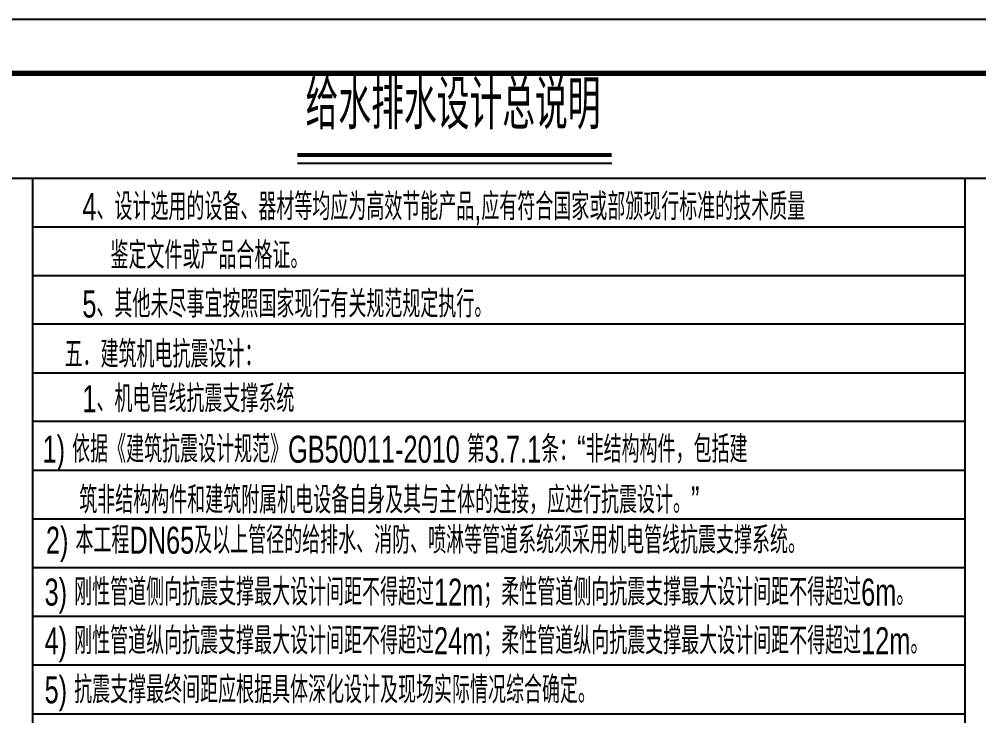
# Model space of a CAD drawing. Extents: x -173214 to 1102988, y -234847 to 675458.
# Drawn here: x 190950 to 208683, y 557280 to 570160 of the extents above; entities that cross this region are included whole.
import ezdxf
from ezdxf.enums import TextEntityAlignment as Align

# ---------------------------------------------------------------- set-up
doc = ezdxf.new("R2010")
doc.units = 0
doc.header["$LTSCALE"] = 1000
doc.header["$MEASUREMENT"] = 0
for name, color, linetype in [('0-建筑立面', 255, 'Continuous'), ('JZ_0', 7, 'Continuous'), ('JZ_TEXT', 42, 'Continuous'), ('TK', 4, 'Continuous')]:
    doc.layers.add(name, color=color, linetype=linetype)
doc.styles.add('DXF', font='ros.shx', dxfattribs={"width": 0.7, "bigfont": 'hzs.shx'})

# ---------------------------------------------------------------- blocks, each defined once
blk = doc.blocks.new('GeYuanFrame_22841808', base_point=(20.09, 4.53))
at = {"layer": 'TK'}
blk.add_lwpolyline([(20.09, 4.53), (20.09, 598.53), (861.09, 598.53), (861.09, 4.53)], close=True, dxfattribs=at)
at = {"layer": 'TK', "const_width": 1}
blk.add_lwpolyline([(45.09, 588.53), (851.09, 588.53), (851.09, 14.53), (45.09, 14.53)], close=True, dxfattribs=at)

msp = doc.modelspace()

# ---------------------------------------------------------------- linework, layer by layer
at = {"layer": 'JZ_0', "color": 8}
for p, q in [((173467.1, 567219.8), (226166.4, 567219.8)), ((191200.3, 518831.7), (191200.3, 567219.8)), ((208433.3, 518831.7), (208433.3, 567219.8)), ((191200.3, 566319.8), (208433.3, 566319.8)), ((191200.3, 565419.8), (208433.3, 565419.8)), ((208433.3, 564519.8), (191200.3, 564519.8)), ((191200.3, 563619.8), (208433.3, 563619.8)), ((208433.3, 562719.8), (191200.3, 562719.8)), ((191200.3, 561819.8), (208433.3, 561819.8)), ((191200.3, 560919.8), (208433.3, 560919.8)), ((191200.3, 560019.8), (208433.3, 560019.8)), ((191200.3, 559119.8), (208433.3, 559119.8)), ((191200.3, 558219.8), (208433.3, 558219.8)), ((191200.3, 557319.8), (208433.3, 557319.8))]:
    msp.add_line(p, q, dxfattribs=at)
at = {"layer": 'JZ_TEXT'}
msp.add_line((196091.2, 567500.2), (201900.4, 567500.2), dxfattribs=at)
at = {"layer": 'JZ_TEXT', "const_width": 75}
msp.add_lwpolyline([(196091.2, 567649.4), (201900.4, 567649.4)], dxfattribs=at)

# ---------------------------------------------------------------- block references
at = {"layer": '0-建筑立面', "xscale": 100, "yscale": 100, "zscale": 100}
msp.add_blockref('GeYuanFrame_22841808', (170967.1, 510760), dxfattribs=at)

# ---------------------------------------------------------------- texts
at = {"layer": 'JZ_TEXT', "style": 'DXF', "width": 0.7}
msp.add_text('给水排水设计总说明', height=910.71, dxfattribs=at).set_placement((198967.8, 567852.9), align=Align.BOTTOM_CENTER)
for s, p in [('4、设计选用的设备、器材等均应为高效节能产品,应有符合国家或部颁现行标准的技术质量', (192117.9, 566443.8)), ('鉴定文件或产品合格证。', (192637.6, 565543.8)), ('5、其他未尽事宜按照国家现行有关规范规定执行。', (192117.9, 564643.8)), ('五．建筑机电抗震设计：', (191788.5, 563714.3)), ('1、机电管线抗震支撑系统', (192117.9, 562892.7)), ('1) 依据《建筑抗震设计规范》GB50011-2010 第3.7.1条：“非结构构件，包括建', (191382.1, 561958.9)), ('筑非结构构件和建筑附属机电设备自身及其与主体的连接，应进行抗震设计。”', (192059.8, 561020.1)), ('2) 本工程DN65及以上管径的给排水、消防、喷淋等管道系统须采用机电管线抗震支撑系统。', (191444.2, 560276.8)), ('3) 刚性管道侧向抗震支撑最大设计间距不得超过12m；柔性管道侧向抗震支撑最大设计间距不得超过6m。', (191419.6, 559317.9)), ('4) 刚性管道纵向抗震支撑最大设计间距不得超过24m；柔性管道纵向抗震支撑最大设计间距不得超过12m。', (191419.6, 558417.9)), ('5) 抗震支撑最终间距应根据具体深化设计及现场实际情况综合确定。', (191419.6, 557511.3))]:
    msp.add_text(s, height=500, dxfattribs=at).set_placement(p)

doc.saveas('drawing.dxf')
